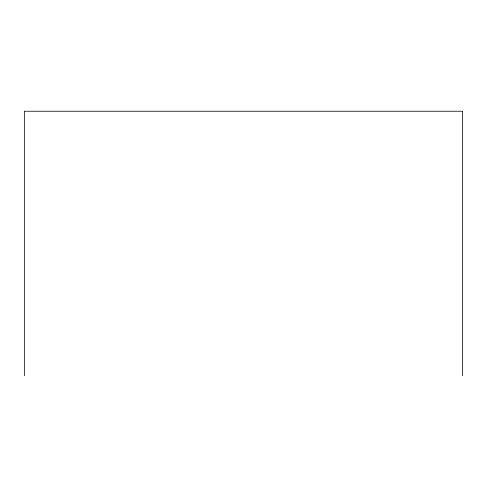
<?xml version="1.0" encoding="UTF-8"?>
<svg xmlns="http://www.w3.org/2000/svg" width="487" height="487" viewBox="0 0 487 487"><rect width="100%" height="100%" fill="white"/><g stroke="black" fill="none" stroke-linecap="round" stroke-linejoin="round"><path stroke-width="0.73" d="M462.65 375.763L462.65 111.237L24.35 111.237L24.35 375.763"/></g></svg>
